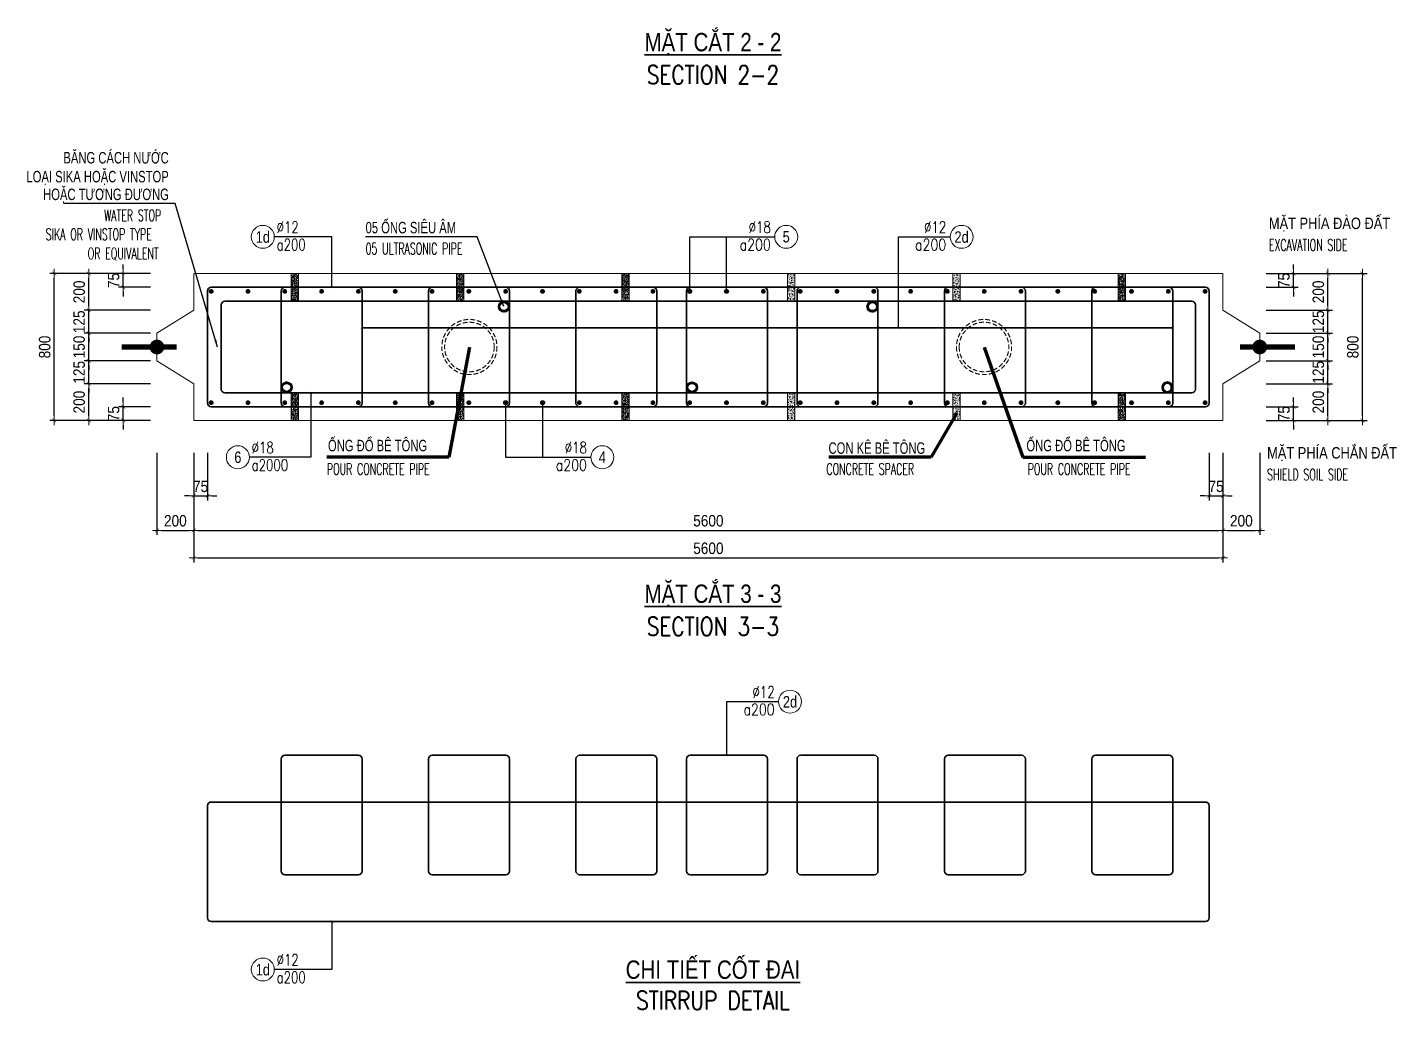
# Model space of a CAD drawing. Header units: millimetres. Extents: x -642477 to 1168880, y -27982 to 330379.
# Drawn here: x 387822 to 410171, y 68601 to 84645 of the extents above; entities that cross this region are included whole.
import ezdxf
from ezdxf.enums import TextEntityAlignment as Align

# ---------------------------------------------------------------- set-up
doc = ezdxf.new("R2010")
doc.units = ezdxf.units.MM
doc.linetypes.add('HIDDEN', pattern=[0.375, 0.25, -0.125])
doc.layers.get('0').update_dxf_attribs({"lineweight": 20})
doc.layers.get('Defpoints').update_dxf_attribs({"color": 151, "lineweight": 9})
for name, color, linetype, lineweight in [('NDC_S_BREAK-LINE', 1, 'Continuous', 15), ('NDC_S_DIAPHGRAM WALL', 3, 'Continuous', 20), ('NDC_S_DIM', 1, 'Continuous', 15), ('NDC_S_ENG TITLE', 3, 'Continuous', 20), ('NDC_S_HATCH MATERIAL', 8, 'Continuous', 13), ('NDC_S_LEADER', 1, 'Continuous', 15), ('NDC_S_LEVEL TEXT', 7, 'Continuous', 20), ('NDC_S_REBAR', 4, 'Continuous', 35), ('NDC_S_VN TEXT', 7, 'Continuous', 20), ('NDC_S_VN TITLE', 6, 'Continuous', 35)]:
    doc.layers.add(name, color=color, linetype=linetype, lineweight=lineweight)
doc.layers.add('NDC_S_REBAR DES.', color=2, linetype='Continuous')
doc.styles.add('ARIAL', font='arial.ttf', dxfattribs={"width": 0.8})
doc.styles.add('NDC_ARIAL', font='arial.ttf', dxfattribs={"width": 0.85})
doc.styles.add('NDC_DIM', font='', dxfattribs={"width": 0.75})
doc.styles.add('NDC_EN TXT', font='romans.shx', dxfattribs={"width": 0.8})
doc.styles.get('NDC_DIM').set_extended_font_data('Dotum')
doc.dimstyles.new('A1-NDC-1-25 (x3)', dxfattribs={"dimscale": 75, "dimtxt": 2.5, "dimasz": 1, "dimexe": 1, "dimexo": 0, "dimgap": 0.8, "dimtad": 1, "dimdec": 0, "dimlfac": 0.333333, "dimdsep": 46, "dimtxsty": 'NDC_ARIAL', "dimblk": 'DIMMARK', "dimcen": 49999.938995, "dimdle": 1.5, "dimclrd": 1, "dimclre": 1, "dimclrt": 3, "dimadec": 0, "dimazin": 0, "dimtfac": 1, "dimtdec": 0, "dimtix": 1, "dimtmove": 2, "dimatfit": 3, "dimfxl": 1, "dimarcsym": 0})
doc.dimstyles.new('NDC_dim_25', dxfattribs={"dimscale": 25, "dimtxt": 2.2, "dimasz": 1.5, "dimexe": 1.5, "dimexo": 2.5, "dimgap": 1, "dimtad": 1, "dimdec": 0, "dimzin": 0, "dimdsep": 46, "dimtxsty": 'NDC_DIM', "dimblk": 'DIMMARK', "dimcen": 0.09, "dimdle": 1.2, "dimclrd": 1, "dimclre": 1, "dimclrt": 3, "dimadec": 0, "dimazin": 0, "dimtfac": 1, "dimtdec": 0, "dimtix": 1, "dimtofl": 0, "dimtmove": 0, "dimatfit": 3, "dimfxl": 6, "dimfxlon": 1, "dimtolj": 1, "dimtzin": 0, "dimarcsym": 0})

# ---------------------------------------------------------------- blocks, each defined once
blk = doc.blocks.new('DIMMARK')
at = {"layer": 'NDC_S_DIM', "color": 1}
blk.add_line((-1.5, 0), (1, 0), dxfattribs=at)
at = {"layer": 'NDC_S_DIM', "color": 2, "const_width": 0.1}
blk.add_lwpolyline([(-0.42, -0.42), (0.42, 0.42)], dxfattribs=at)
blk = doc.blocks.new('Ong sieu am')
at = {"layer": 'NDC_S_HATCH MATERIAL'}
h = blk.add_hatch(dxfattribs=at)
h.set_pattern_fill('ANSI31', color=256, scale=20)
h.set_pattern_definition([(45, (0, 0), (-1.76776695, 1.76776695), [])])
h.paths.add_polyline_path([(-7119.3, 51158.9, 1), (-7179.3, 51158.9, 1)])
h.paths.add_polyline_path([(-7171.3, 51158.9, -1), (-7127.3, 51158.9, -1)], flags=16)
at = {"layer": 'NDC_S_REBAR DES.'}
for radius in [30, 22]:
    blk.add_circle((-7149.3, 51158.9), radius, dxfattribs=at)
blk = doc.blocks.new('ong do BT')
at = {"layer": 'NDC_S_HATCH MATERIAL', "linetype": 'HIDDEN', "ltscale": 100}
for radius in [150, 135]:
    blk.add_circle((-6323.7, 51237.8), radius, dxfattribs=at)
blk = doc.blocks.new('con ke BT')
at = {"layer": 'NDC_S_HATCH MATERIAL'}
h = blk.add_hatch(dxfattribs=at)
h.set_pattern_fill('AR-CONC', color=256, scale=2)
h.set_pattern_definition([(50, (0, 0), (14.3452037, -1.2550427), [1.5, -16.5]), (355, (0, 0), (-2.7750267, 15.0438427), [1.2, -13.2]), (100.451444, (1.195, -0.105), (11.570177, 13.7888), [1.274804, -14.0228422]), (46.1842, (0, 4), (21.3448266, -3.3103856), [2.25, -24.75]), (96.635635, (1.779, 3.724), (18.693239, 19.482372), [1.912207, -21.034275]), (351.184164, (0, 4), (18.693239, 19.482372), [1.8, -19.8]), (21, (2, 3), (11.938141, -8.0523778), [1.5, -16.5]), (326, (2, 3), (4.8663066, 14.503001), [1.2, -13.2]), (71.451445, (2.995, 2.329), (16.8044475, 6.450623), [1.274804, -14.0228422]), (37.5, (0, 0), (0.2431971, 6.6578771), [0, -13.04, 0, -13.4, 0, -13.25]), (7.5, (0, 0), (5.2613907, 7.8882342), [0, -7.64, 0, -12.74, 0, -5.05]), (327.5, (-4.46, 0), (10.6764487, -0.45109743), [0, -5, 0, -15.6, 0, -20.7]), (317.5, (-6.46, 0), (11.6637234, 2.0020996), [0, -6.5, 0, -10.36, 0, -14.7])])
h.paths.add_polyline_path([(-7076.9, 51430.9), (-7116.9, 51430.9), (-7116.9, 51280.9), (-7076.9, 51280.9)])
at = {"layer": 'NDC_S_BREAK-LINE'}
blk.add_lwpolyline([(-7116.9, 51430.9), (-7116.9, 51280.9), (-7076.9, 51280.9), (-7076.9, 51430.9)], close=True, dxfattribs=at)
blk = doc.blocks.new('*U2599')
at = {"layer": 'NDC_S_LEADER', "xscale": 3, "yscale": 3, "zscale": 3}
blk.add_blockref('con ke BT', (21291, -154068), dxfattribs=at)
blk = doc.blocks.new('*U2600')
at = {"layer": 'NDC_S_DIM', "color": 0, "linetype": 'ByBlock', "lineweight": -2, "transparency": 16777216}
for p in [(0, 0), (2700, 0), (5400, 0), (8100, 0), (10800, 0), (13500, 0)]:
    blk.add_blockref('*U2599', p, dxfattribs=at)
blk = doc.blocks.new('*U2601')
at = {"layer": 'NDC_S_LEADER', "xscale": 3, "yscale": 3, "zscale": 3}
blk.add_blockref('con ke BT', (21291, -154068), dxfattribs=at)
blk = doc.blocks.new('*U2602')
at = {"layer": 'NDC_S_DIM', "color": 0, "linetype": 'ByBlock', "lineweight": -2, "transparency": 16777216}
for p in [(0, 0), (2700, 0), (5400, 0), (8100, 0), (10800, 0), (13500, 0)]:
    blk.add_blockref('*U2601', p, dxfattribs=at)
blk = doc.blocks.new('*U367')
blk.add_circle((-2.5, 0), 2.5)
at = {"layer": 'NDC_S_VN TEXT', "color": 3, "style": 'NDC_EN TXT', "width": 0.75}
for tag, p in [('DK1', (0.5, 0.85)), ('KC1', (0.5, -2.97))]:
    blk.add_attdef(tag, p, '', height=2.5, dxfattribs=at)
at = {"layer": 'NDC_S_VN TEXT', "color": 7, "style": 'ARIAL', "width": 0.8}
blk.add_attdef('SH2', text='', height=2.5, dxfattribs=at).set_placement((-2.5, 0), align=Align.MIDDLE)
blk = doc.blocks.new('*U366')
blk.add_circle((2.5, 0), 2.5)
at = {"layer": 'NDC_S_VN TEXT', "color": 3, "style": 'NDC_EN TXT'}
for tag, width, p in [('DK2', 0.75, (-0.85, 0.85)), ('KC2', 0.8, (-0.85, -2.97))]:
    blk.add_attdef(tag, text='', height=2.5, dxfattribs=dict(at, width=width)).set_placement(p, align=Align.RIGHT)
at = {"layer": 'NDC_S_VN TEXT', "color": 7, "style": 'ARIAL', "width": 0.8}
blk.add_attdef('SH3', text='', height=2.5, dxfattribs=at).set_placement((2.5, 0), align=Align.MIDDLE)
blk = doc.blocks.new('kata_block_THEP')
at = {"layer": 'NDC_S_REBAR', "color": 0}
for p, q in [((-0.5, 0), (0.5, 0)), ((-0.35, 0.35), (0.35, -0.35)), ((0.35, 0.35), (-0.35, -0.35)), ((0, 0.5), (0, -0.5))]:
    blk.add_line(p, q, dxfattribs=at)
at = {"layer": 'NDC_S_REBAR', "color": 0, "const_width": 0.0833}
blk.add_lwpolyline([(-0.5, 0, 1), (0.5, 0, 1), (-0.5, 0, 1)], format="xyb", dxfattribs=at)
blk = doc.blocks.new('*U2609')
at = {"layer": 'NDC_S_REBAR', "ltscale": 80, "xscale": 72, "yscale": 72, "zscale": 72}
blk.add_blockref('kata_block_THEP', (0, 0), dxfattribs=at)
blk = doc.blocks.new('*U2610')
at = {"layer": 'NDC_S_LEVEL TEXT', "color": 0, "linetype": 'ByBlock', "lineweight": -2, "transparency": 16777216}
for p in [(0, 0), (600.9, 0), (1201.8, 0), (1802.7, 0), (2403.6, 0), (3004.5, 0), (3605.4, 0), (4206.3, 0), (4807.2, 0), (5408.1, 0), (6009, 0), (6609.9, 0), (7210.8, 0), (7811.7, 0), (8412.6, 0), (9013.5, 0), (9614.4, 0), (10215.3, 0), (10816.2, 0), (11417.1, 0), (12018, 0), (12618.9, 0), (13219.8, 0), (13820.7, 0), (14421.6, 0), (15022.5, 0), (15623.4, 0), (16224.3, 0)]:
    blk.add_blockref('*U2609', p, dxfattribs=at)
blk = doc.blocks.new('*U2592')
at = {"layer": 'NDC_S_REBAR', "ltscale": 80, "xscale": 72, "yscale": 72, "zscale": 72}
blk.add_blockref('kata_block_THEP', (0, 0), dxfattribs=at)
blk = doc.blocks.new('*U2593')
at = {"layer": 'NDC_S_LEVEL TEXT', "color": 0, "linetype": 'ByBlock', "lineweight": -2, "transparency": 16777216}
for p in [(0, 0), (600.9, 0), (1201.8, 0), (1802.7, 0), (2403.6, 0), (3004.5, 0), (3605.4, 0), (4206.3, 0), (4807.2, 0), (5408.1, 0), (6009, 0), (6609.9, 0), (7210.8, 0), (7811.7, 0), (8412.6, 0), (9013.5, 0), (9614.4, 0), (10215.3, 0), (10816.2, 0), (11417.1, 0), (12018, 0), (12618.9, 0), (13219.8, 0), (13820.7, 0), (14421.6, 0), (15022.5, 0), (15623.4, 0), (16224.3, 0)]:
    blk.add_blockref('*U2592', p, dxfattribs=at)
blk = doc.blocks.new('*D2664')
at = {"layer": 'Defpoints', "color": 0, "ltscale": 100, "transparency": 16777216}
for p in [(408042, 78824), (409050, 78824), (408042, 78224)]:
    blk.add_point(p, dxfattribs=at)
at = {"layer": 'NDC_S_DIM', "color": 1, "lineweight": -2, "ltscale": 100, "transparency": 16777216}
for p, q in [((408042, 78824), (409125, 78824)), ((409050, 78299), (409050, 78749)), ((408042, 78224), (409125, 78224))]:
    blk.add_line(p, q, dxfattribs=at)
at = {"layer": 'NDC_S_DIM', "color": 1, "lineweight": -2, "ltscale": 100, "transparency": 16777216, "xscale": 75, "yscale": 75, "zscale": 75}
for p, rotation in [((409050, 78824), 90), ((409050, 78224), 270)]:
    blk.add_blockref('DIMMARK', p, dxfattribs=dict(at, rotation=rotation))
at = {"layer": 'NDC_S_DIM', "color": 3, "ltscale": 100, "transparency": 16777216, "insert": (408894, 78524), "char_height": 187.5, "attachment_point": 5, "rotation": 90, "style": 'NDC_ARIAL'}
blk.add_mtext('200', dxfattribs=at)
blk = doc.blocks.new('*D2665')
at = {"layer": 'Defpoints', "color": 0, "ltscale": 100, "transparency": 16777216}
for p in [(408042, 79199), (409050, 79199), (408042, 78824)]:
    blk.add_point(p, dxfattribs=at)
at = {"layer": 'NDC_S_DIM', "color": 1, "lineweight": -2, "ltscale": 100, "transparency": 16777216}
for p, q in [((409050, 79274), (409050, 79349)), ((408042, 79199), (409125, 79199)), ((409050, 78824), (409050, 79199)), ((408042, 78824), (409125, 78824)), ((409050, 78749), (409050, 78674))]:
    blk.add_line(p, q, dxfattribs=at)
at = {"layer": 'NDC_S_DIM', "color": 1, "lineweight": -2, "ltscale": 100, "transparency": 16777216, "xscale": 75, "yscale": 75, "zscale": 75}
for p, rotation in [((409050, 79199), 270), ((409050, 78824), 90)]:
    blk.add_blockref('DIMMARK', p, dxfattribs=dict(at, rotation=rotation))
at = {"layer": 'NDC_S_DIM', "color": 3, "ltscale": 100, "transparency": 16777216, "insert": (408894, 79011), "char_height": 187.5, "attachment_point": 5, "rotation": 90, "style": 'NDC_ARIAL'}
blk.add_mtext('125', dxfattribs=at)
blk = doc.blocks.new('*D2666')
at = {"layer": 'Defpoints', "color": 0, "ltscale": 100, "transparency": 16777216}
for p in [(408042, 79649), (409050, 79649), (408042, 79199)]:
    blk.add_point(p, dxfattribs=at)
at = {"layer": 'NDC_S_DIM', "color": 1, "lineweight": -2, "ltscale": 100, "transparency": 16777216}
for p, q in [((409050, 79724), (409050, 79799)), ((408042, 79649), (409125, 79649)), ((409050, 79199), (409050, 79649)), ((408042, 79199), (409125, 79199)), ((409050, 79124), (409050, 79049))]:
    blk.add_line(p, q, dxfattribs=at)
at = {"layer": 'NDC_S_DIM', "color": 1, "lineweight": -2, "ltscale": 100, "transparency": 16777216, "xscale": 75, "yscale": 75, "zscale": 75}
for p, rotation in [((409050, 79649), 270), ((409050, 79199), 90)]:
    blk.add_blockref('DIMMARK', p, dxfattribs=dict(at, rotation=rotation))
at = {"layer": 'NDC_S_DIM', "color": 3, "ltscale": 100, "transparency": 16777216, "insert": (408894, 79424), "char_height": 187.5, "attachment_point": 5, "rotation": 90, "style": 'NDC_ARIAL'}
blk.add_mtext('150', dxfattribs=at)
blk = doc.blocks.new('*D2667')
at = {"layer": 'Defpoints', "color": 0, "ltscale": 100, "transparency": 16777216}
for p in [(408042, 80024), (409050, 80024), (408042, 79649)]:
    blk.add_point(p, dxfattribs=at)
at = {"layer": 'NDC_S_DIM', "color": 1, "lineweight": -2, "ltscale": 100, "transparency": 16777216}
for p, q in [((408042, 80024), (409125, 80024)), ((409050, 80099), (409050, 80174)), ((409050, 79649), (409050, 80024)), ((408042, 79649), (409125, 79649)), ((409050, 79574), (409050, 79499))]:
    blk.add_line(p, q, dxfattribs=at)
at = {"layer": 'NDC_S_DIM', "color": 1, "lineweight": -2, "ltscale": 100, "transparency": 16777216, "xscale": 75, "yscale": 75, "zscale": 75}
for p, rotation in [((409050, 80024), 270), ((409050, 79649), 90)]:
    blk.add_blockref('DIMMARK', p, dxfattribs=dict(at, rotation=rotation))
at = {"layer": 'NDC_S_DIM', "color": 3, "ltscale": 100, "transparency": 16777216, "insert": (408894, 79836), "char_height": 187.5, "attachment_point": 5, "rotation": 90, "style": 'NDC_ARIAL'}
blk.add_mtext('125', dxfattribs=at)
blk = doc.blocks.new('*D2668')
at = {"layer": 'Defpoints', "color": 0, "ltscale": 100, "transparency": 16777216}
for p in [(408042, 80624), (409050, 80624), (408042, 80024)]:
    blk.add_point(p, dxfattribs=at)
at = {"layer": 'NDC_S_DIM', "color": 1, "lineweight": -2, "ltscale": 100, "transparency": 16777216}
for p, q in [((408042, 80624), (409125, 80624)), ((409050, 80099), (409050, 80549)), ((408042, 80024), (409125, 80024))]:
    blk.add_line(p, q, dxfattribs=at)
at = {"layer": 'NDC_S_DIM', "color": 1, "lineweight": -2, "ltscale": 100, "transparency": 16777216, "xscale": 75, "yscale": 75, "zscale": 75}
for p, rotation in [((409050, 80624), 90), ((409050, 80024), 270)]:
    blk.add_blockref('DIMMARK', p, dxfattribs=dict(at, rotation=rotation))
at = {"layer": 'NDC_S_DIM', "color": 3, "ltscale": 100, "transparency": 16777216, "insert": (408894, 80324), "char_height": 187.5, "attachment_point": 5, "rotation": 90, "style": 'NDC_ARIAL'}
blk.add_mtext('200', dxfattribs=at)
blk = doc.blocks.new('*D2669')
at = {"layer": 'Defpoints', "color": 0, "ltscale": 100, "transparency": 16777216}
for p in [(408042, 80624), (409613, 80624), (408042, 78224)]:
    blk.add_point(p, dxfattribs=at)
at = {"layer": 'NDC_S_DIM', "color": 1, "lineweight": -2, "ltscale": 100, "transparency": 16777216}
for p, q in [((408042, 80624), (409688, 80624)), ((409613, 78299), (409613, 80549)), ((408042, 78224), (409688, 78224))]:
    blk.add_line(p, q, dxfattribs=at)
at = {"layer": 'NDC_S_DIM', "color": 1, "lineweight": -2, "ltscale": 100, "transparency": 16777216, "xscale": 75, "yscale": 75, "zscale": 75}
for p, rotation in [((409613, 80624), 90), ((409613, 78224), 270)]:
    blk.add_blockref('DIMMARK', p, dxfattribs=dict(at, rotation=rotation))
at = {"layer": 'NDC_S_DIM', "color": 3, "ltscale": 100, "transparency": 16777216, "insert": (409457, 79424), "char_height": 187.5, "attachment_point": 5, "rotation": 90, "style": 'NDC_ARIAL'}
blk.add_mtext('800', dxfattribs=at)
blk = doc.blocks.new('*D2670')
at = {"layer": 'Defpoints', "color": 0, "ltscale": 100, "transparency": 16777216}
for p in [(408042, 78449), (408488, 78449), (408042, 78224)]:
    blk.add_point(p, dxfattribs=at)
at = {"layer": 'NDC_S_DIM', "color": 1, "lineweight": -2, "ltscale": 100, "transparency": 16777216}
for p, q in [((408042, 78449), (408563, 78449)), ((408488, 78524), (408488, 78599)), ((408488, 78224), (408488, 78449)), ((408042, 78224), (408563, 78224)), ((408488, 78149), (408488, 78074))]:
    blk.add_line(p, q, dxfattribs=at)
at = {"layer": 'NDC_S_DIM', "color": 1, "lineweight": -2, "ltscale": 100, "transparency": 16777216, "xscale": 75, "yscale": 75, "zscale": 75}
for p, rotation in [((408488, 78449), 270), ((408488, 78224), 90)]:
    blk.add_blockref('DIMMARK', p, dxfattribs=dict(at, rotation=rotation))
at = {"layer": 'NDC_S_DIM', "color": 3, "ltscale": 100, "transparency": 16777216, "insert": (408332, 78336), "char_height": 187.5, "attachment_point": 5, "rotation": 90, "style": 'NDC_ARIAL'}
blk.add_mtext('75', dxfattribs=at)
blk = doc.blocks.new('*D2671')
at = {"layer": 'Defpoints', "color": 0, "ltscale": 100, "transparency": 16777216}
for p in [(408042, 80624), (408488, 80624), (408042, 80399)]:
    blk.add_point(p, dxfattribs=at)
at = {"layer": 'NDC_S_DIM', "color": 1, "lineweight": -2, "ltscale": 100, "transparency": 16777216}
for p, q in [((408488, 80699), (408488, 80774)), ((408042, 80624), (408563, 80624)), ((408488, 80399), (408488, 80624)), ((408042, 80399), (408563, 80399)), ((408488, 80324), (408488, 80249))]:
    blk.add_line(p, q, dxfattribs=at)
at = {"layer": 'NDC_S_DIM', "color": 1, "lineweight": -2, "ltscale": 100, "transparency": 16777216, "xscale": 75, "yscale": 75, "zscale": 75}
for p, rotation in [((408488, 80624), 270), ((408488, 80399), 90)]:
    blk.add_blockref('DIMMARK', p, dxfattribs=dict(at, rotation=rotation))
at = {"layer": 'NDC_S_DIM', "color": 3, "ltscale": 100, "transparency": 16777216, "insert": (408332, 80511), "char_height": 187.5, "attachment_point": 5, "rotation": 90, "style": 'NDC_ARIAL'}
blk.add_mtext('75', dxfattribs=at)
blk = doc.blocks.new('*D2672')
at = {"layer": 'Defpoints', "color": 0, "ltscale": 100, "transparency": 16777216}
for p in [(390537, 77694), (390762, 77694), (390762, 76992)]:
    blk.add_point(p, dxfattribs=at)
at = {"layer": 'NDC_S_DIM', "color": 1, "lineweight": -2, "ltscale": 100, "transparency": 16777216}
for p, q in [((390537, 77694), (390537, 76917)), ((390762, 77694), (390762, 76917)), ((390462, 76992), (390387, 76992)), ((390537, 76992), (390762, 76992)), ((390837, 76992), (390912, 76992))]:
    blk.add_line(p, q, dxfattribs=at)
at = {"layer": 'NDC_S_DIM', "color": 1, "lineweight": -2, "ltscale": 100, "transparency": 16777216, "xscale": 75, "yscale": 75, "zscale": 75}
blk.add_blockref('DIMMARK', (390537, 76992), dxfattribs=at)
at = {"layer": 'NDC_S_DIM', "color": 1, "lineweight": -2, "ltscale": 100, "transparency": 16777216, "xscale": 75, "yscale": 75, "zscale": 75, "rotation": 180}
blk.add_blockref('DIMMARK', (390762, 76992), dxfattribs=at)
at = {"layer": 'NDC_S_DIM', "color": 3, "ltscale": 100, "transparency": 16777216, "insert": (390649, 77147), "char_height": 187.5, "attachment_point": 5, "style": 'NDC_ARIAL'}
blk.add_mtext('75', dxfattribs=at)
blk = doc.blocks.new('*D2673')
at = {"layer": 'Defpoints', "color": 0, "ltscale": 100, "transparency": 16777216}
for p in [(407112, 77694), (407337, 77694), (407337, 76992)]:
    blk.add_point(p, dxfattribs=at)
at = {"layer": 'NDC_S_DIM', "color": 1, "lineweight": -2, "ltscale": 100, "transparency": 16777216}
for p, q in [((407112, 77694), (407112, 76917)), ((407337, 77694), (407337, 76917)), ((407037, 76992), (406962, 76992)), ((407112, 76992), (407337, 76992)), ((407412, 76992), (407487, 76992))]:
    blk.add_line(p, q, dxfattribs=at)
at = {"layer": 'NDC_S_DIM', "color": 1, "lineweight": -2, "ltscale": 100, "transparency": 16777216, "xscale": 75, "yscale": 75, "zscale": 75}
blk.add_blockref('DIMMARK', (407112, 76992), dxfattribs=at)
at = {"layer": 'NDC_S_DIM', "color": 1, "lineweight": -2, "ltscale": 100, "transparency": 16777216, "xscale": 75, "yscale": 75, "zscale": 75, "rotation": 180}
blk.add_blockref('DIMMARK', (407337, 76992), dxfattribs=at)
at = {"layer": 'NDC_S_DIM', "color": 3, "ltscale": 100, "transparency": 16777216, "insert": (407224, 77147), "char_height": 187.5, "attachment_point": 5, "style": 'NDC_ARIAL'}
blk.add_mtext('75', dxfattribs=at)
blk = doc.blocks.new('*D2674')
at = {"layer": 'Defpoints', "color": 0, "ltscale": 100, "transparency": 16777216}
for p in [(389937, 77694), (390537, 77694), (390537, 76429)]:
    blk.add_point(p, dxfattribs=at)
at = {"layer": 'NDC_S_DIM', "color": 1, "lineweight": -2, "ltscale": 100, "transparency": 16777216}
for p, q in [((389937, 77694), (389937, 76354)), ((390537, 77694), (390537, 76354)), ((390012, 76429), (390462, 76429))]:
    blk.add_line(p, q, dxfattribs=at)
at = {"layer": 'NDC_S_DIM', "color": 1, "lineweight": -2, "ltscale": 100, "transparency": 16777216, "xscale": 75, "yscale": 75, "zscale": 75, "rotation": 180}
blk.add_blockref('DIMMARK', (389937, 76429), dxfattribs=at)
at = {"layer": 'NDC_S_DIM', "color": 1, "lineweight": -2, "ltscale": 100, "transparency": 16777216, "xscale": 75, "yscale": 75, "zscale": 75}
blk.add_blockref('DIMMARK', (390537, 76429), dxfattribs=at)
at = {"layer": 'NDC_S_DIM', "color": 3, "ltscale": 100, "transparency": 16777216, "insert": (390237, 76585), "char_height": 187.5, "attachment_point": 5, "style": 'NDC_ARIAL'}
blk.add_mtext('200', dxfattribs=at)
blk = doc.blocks.new('*D2675')
at = {"layer": 'Defpoints', "color": 0, "ltscale": 100, "transparency": 16777216}
for p in [(390537, 77694), (407337, 77694), (407337, 76429)]:
    blk.add_point(p, dxfattribs=at)
at = {"layer": 'NDC_S_DIM', "color": 1, "lineweight": -2, "ltscale": 100, "transparency": 16777216}
for p, q in [((390537, 77694), (390537, 76354)), ((407337, 77694), (407337, 76354)), ((390612, 76429), (407262, 76429))]:
    blk.add_line(p, q, dxfattribs=at)
at = {"layer": 'NDC_S_DIM', "color": 1, "lineweight": -2, "ltscale": 100, "transparency": 16777216, "xscale": 75, "yscale": 75, "zscale": 75, "rotation": 180}
blk.add_blockref('DIMMARK', (390537, 76429), dxfattribs=at)
at = {"layer": 'NDC_S_DIM', "color": 1, "lineweight": -2, "ltscale": 100, "transparency": 16777216, "xscale": 75, "yscale": 75, "zscale": 75}
blk.add_blockref('DIMMARK', (407337, 76429), dxfattribs=at)
at = {"layer": 'NDC_S_DIM', "color": 3, "ltscale": 100, "transparency": 16777216, "insert": (398937, 76585), "char_height": 187.5, "attachment_point": 5, "style": 'NDC_ARIAL'}
blk.add_mtext('5600', dxfattribs=at)
blk = doc.blocks.new('*D2676')
at = {"layer": 'Defpoints', "color": 0, "ltscale": 100, "transparency": 16777216}
for p in [(407337, 77694), (407937, 77694), (407937, 76429)]:
    blk.add_point(p, dxfattribs=at)
at = {"layer": 'NDC_S_DIM', "color": 1, "lineweight": -2, "ltscale": 100, "transparency": 16777216}
for p, q in [((407337, 77694), (407337, 76354)), ((407937, 77694), (407937, 76354)), ((407412, 76429), (407862, 76429))]:
    blk.add_line(p, q, dxfattribs=at)
at = {"layer": 'NDC_S_DIM', "color": 1, "lineweight": -2, "ltscale": 100, "transparency": 16777216, "xscale": 75, "yscale": 75, "zscale": 75, "rotation": 180}
blk.add_blockref('DIMMARK', (407337, 76429), dxfattribs=at)
at = {"layer": 'NDC_S_DIM', "color": 1, "lineweight": -2, "ltscale": 100, "transparency": 16777216, "xscale": 75, "yscale": 75, "zscale": 75}
blk.add_blockref('DIMMARK', (407937, 76429), dxfattribs=at)
at = {"layer": 'NDC_S_DIM', "color": 3, "ltscale": 100, "transparency": 16777216, "insert": (407637, 76585), "char_height": 187.5, "attachment_point": 5, "style": 'NDC_ARIAL'}
blk.add_mtext('200', dxfattribs=at)
blk = doc.blocks.new('*D2677')
at = {"layer": 'Defpoints', "color": 0, "ltscale": 100, "transparency": 16777216}
for p in [(390537, 77694), (407337, 77694), (407337, 75979)]:
    blk.add_point(p, dxfattribs=at)
at = {"layer": 'NDC_S_DIM', "color": 1, "lineweight": -2, "ltscale": 100, "transparency": 16777216}
for p, q in [((390537, 77694), (390537, 75904)), ((407337, 77694), (407337, 75904)), ((390612, 75979), (407262, 75979))]:
    blk.add_line(p, q, dxfattribs=at)
at = {"layer": 'NDC_S_DIM', "color": 1, "lineweight": -2, "ltscale": 100, "transparency": 16777216, "xscale": 75, "yscale": 75, "zscale": 75, "rotation": 180}
blk.add_blockref('DIMMARK', (390537, 75979), dxfattribs=at)
at = {"layer": 'NDC_S_DIM', "color": 1, "lineweight": -2, "ltscale": 100, "transparency": 16777216, "xscale": 75, "yscale": 75, "zscale": 75}
blk.add_blockref('DIMMARK', (407337, 75979), dxfattribs=at)
at = {"layer": 'NDC_S_DIM', "color": 3, "ltscale": 100, "transparency": 16777216, "insert": (398937, 76135), "char_height": 187.5, "attachment_point": 5, "style": 'NDC_ARIAL'}
blk.add_mtext('5600', dxfattribs=at)
blk = doc.blocks.new('*D2620')
at = {"layer": 'Defpoints', "color": 0, "ltscale": 100, "transparency": 16777216}
for p in [(388823, 78824), (389831, 78824), (389831, 78224)]:
    blk.add_point(p, dxfattribs=at)
at = {"layer": 'NDC_S_DIM', "color": 1, "lineweight": -2, "ltscale": 100, "transparency": 16777216}
for p, q in [((389831, 78824), (388748, 78824)), ((388823, 78299), (388823, 78749)), ((389831, 78224), (388748, 78224))]:
    blk.add_line(p, q, dxfattribs=at)
at = {"layer": 'NDC_S_DIM', "color": 1, "lineweight": -2, "ltscale": 100, "transparency": 16777216, "xscale": 75, "yscale": 75, "zscale": 75}
for p, rotation in [((388823, 78824), 90), ((388823, 78224), 270)]:
    blk.add_blockref('DIMMARK', p, dxfattribs=dict(at, rotation=rotation))
at = {"layer": 'NDC_S_DIM', "color": 3, "ltscale": 100, "transparency": 16777216, "insert": (388667, 78524), "char_height": 187.5, "attachment_point": 5, "rotation": 90, "style": 'NDC_ARIAL'}
blk.add_mtext('200', dxfattribs=at)
blk = doc.blocks.new('*D2621')
at = {"layer": 'Defpoints', "color": 0, "ltscale": 100, "transparency": 16777216}
for p in [(388823, 79199), (389831, 79199), (389831, 78824)]:
    blk.add_point(p, dxfattribs=at)
at = {"layer": 'NDC_S_DIM', "color": 1, "lineweight": -2, "ltscale": 100, "transparency": 16777216}
for p, q in [((388823, 79274), (388823, 79349)), ((389831, 79199), (388748, 79199)), ((388823, 78824), (388823, 79199)), ((389831, 78824), (388748, 78824)), ((388823, 78749), (388823, 78674))]:
    blk.add_line(p, q, dxfattribs=at)
at = {"layer": 'NDC_S_DIM', "color": 1, "lineweight": -2, "ltscale": 100, "transparency": 16777216, "xscale": 75, "yscale": 75, "zscale": 75}
for p, rotation in [((388823, 79199), 270), ((388823, 78824), 90)]:
    blk.add_blockref('DIMMARK', p, dxfattribs=dict(at, rotation=rotation))
at = {"layer": 'NDC_S_DIM', "color": 3, "ltscale": 100, "transparency": 16777216, "insert": (388667, 79011), "char_height": 187.5, "attachment_point": 5, "rotation": 90, "style": 'NDC_ARIAL'}
blk.add_mtext('125', dxfattribs=at)
blk = doc.blocks.new('*D2622')
at = {"layer": 'Defpoints', "color": 0, "ltscale": 100, "transparency": 16777216}
for p in [(388823, 79649), (389831, 79649), (389831, 79199)]:
    blk.add_point(p, dxfattribs=at)
at = {"layer": 'NDC_S_DIM', "color": 1, "lineweight": -2, "ltscale": 100, "transparency": 16777216}
for p, q in [((388823, 79724), (388823, 79799)), ((389831, 79649), (388748, 79649)), ((388823, 79199), (388823, 79649)), ((389831, 79199), (388748, 79199)), ((388823, 79124), (388823, 79049))]:
    blk.add_line(p, q, dxfattribs=at)
at = {"layer": 'NDC_S_DIM', "color": 1, "lineweight": -2, "ltscale": 100, "transparency": 16777216, "xscale": 75, "yscale": 75, "zscale": 75}
for p, rotation in [((388823, 79649), 270), ((388823, 79199), 90)]:
    blk.add_blockref('DIMMARK', p, dxfattribs=dict(at, rotation=rotation))
at = {"layer": 'NDC_S_DIM', "color": 3, "ltscale": 100, "transparency": 16777216, "insert": (388667, 79424), "char_height": 187.5, "attachment_point": 5, "rotation": 90, "style": 'NDC_ARIAL'}
blk.add_mtext('150', dxfattribs=at)
blk = doc.blocks.new('*D2623')
at = {"layer": 'Defpoints', "color": 0, "ltscale": 100, "transparency": 16777216}
for p in [(388823, 80024), (389831, 80024), (389831, 79649)]:
    blk.add_point(p, dxfattribs=at)
at = {"layer": 'NDC_S_DIM', "color": 1, "lineweight": -2, "ltscale": 100, "transparency": 16777216}
for p, q in [((389831, 80024), (388748, 80024)), ((388823, 80099), (388823, 80174)), ((388823, 79649), (388823, 80024)), ((389831, 79649), (388748, 79649)), ((388823, 79574), (388823, 79499))]:
    blk.add_line(p, q, dxfattribs=at)
at = {"layer": 'NDC_S_DIM', "color": 1, "lineweight": -2, "ltscale": 100, "transparency": 16777216, "xscale": 75, "yscale": 75, "zscale": 75}
for p, rotation in [((388823, 80024), 270), ((388823, 79649), 90)]:
    blk.add_blockref('DIMMARK', p, dxfattribs=dict(at, rotation=rotation))
at = {"layer": 'NDC_S_DIM', "color": 3, "ltscale": 100, "transparency": 16777216, "insert": (388667, 79836), "char_height": 187.5, "attachment_point": 5, "rotation": 90, "style": 'NDC_ARIAL'}
blk.add_mtext('125', dxfattribs=at)
blk = doc.blocks.new('*D2624')
at = {"layer": 'Defpoints', "color": 0, "ltscale": 100, "transparency": 16777216}
for p in [(388823, 80624), (389831, 80624), (389831, 80024)]:
    blk.add_point(p, dxfattribs=at)
at = {"layer": 'NDC_S_DIM', "color": 1, "lineweight": -2, "ltscale": 100, "transparency": 16777216}
for p, q in [((389831, 80624), (388748, 80624)), ((388823, 80099), (388823, 80549)), ((389831, 80024), (388748, 80024))]:
    blk.add_line(p, q, dxfattribs=at)
at = {"layer": 'NDC_S_DIM', "color": 1, "lineweight": -2, "ltscale": 100, "transparency": 16777216, "xscale": 75, "yscale": 75, "zscale": 75}
for p, rotation in [((388823, 80624), 90), ((388823, 80024), 270)]:
    blk.add_blockref('DIMMARK', p, dxfattribs=dict(at, rotation=rotation))
at = {"layer": 'NDC_S_DIM', "color": 3, "ltscale": 100, "transparency": 16777216, "insert": (388667, 80324), "char_height": 187.5, "attachment_point": 5, "rotation": 90, "style": 'NDC_ARIAL'}
blk.add_mtext('200', dxfattribs=at)
blk = doc.blocks.new('*D2625')
at = {"layer": 'Defpoints', "color": 0, "ltscale": 100, "transparency": 16777216}
for p in [(388261, 80624), (389831, 80624), (389831, 78224)]:
    blk.add_point(p, dxfattribs=at)
at = {"layer": 'NDC_S_DIM', "color": 1, "lineweight": -2, "ltscale": 100, "transparency": 16777216}
for p, q in [((389831, 80624), (388186, 80624)), ((388261, 78299), (388261, 80549)), ((389831, 78224), (388186, 78224))]:
    blk.add_line(p, q, dxfattribs=at)
at = {"layer": 'NDC_S_DIM', "color": 1, "lineweight": -2, "ltscale": 100, "transparency": 16777216, "xscale": 75, "yscale": 75, "zscale": 75}
for p, rotation in [((388261, 80624), 90), ((388261, 78224), 270)]:
    blk.add_blockref('DIMMARK', p, dxfattribs=dict(at, rotation=rotation))
at = {"layer": 'NDC_S_DIM', "color": 3, "ltscale": 100, "transparency": 16777216, "insert": (388105, 79424), "char_height": 187.5, "attachment_point": 5, "rotation": 90, "style": 'NDC_ARIAL'}
blk.add_mtext('800', dxfattribs=at)
blk = doc.blocks.new('*D2626')
at = {"layer": 'Defpoints', "color": 0, "ltscale": 100, "transparency": 16777216}
for p in [(389386, 78449), (389831, 78449), (389831, 78224)]:
    blk.add_point(p, dxfattribs=at)
at = {"layer": 'NDC_S_DIM', "color": 1, "lineweight": -2, "ltscale": 100, "transparency": 16777216}
for p, q in [((389831, 78449), (389311, 78449)), ((389386, 78524), (389386, 78599)), ((389386, 78224), (389386, 78449)), ((389831, 78224), (389311, 78224)), ((389386, 78149), (389386, 78074))]:
    blk.add_line(p, q, dxfattribs=at)
at = {"layer": 'NDC_S_DIM', "color": 1, "lineweight": -2, "ltscale": 100, "transparency": 16777216, "xscale": 75, "yscale": 75, "zscale": 75}
for p, rotation in [((389386, 78449), 270), ((389386, 78224), 90)]:
    blk.add_blockref('DIMMARK', p, dxfattribs=dict(at, rotation=rotation))
at = {"layer": 'NDC_S_DIM', "color": 3, "ltscale": 100, "transparency": 16777216, "insert": (389230, 78336), "char_height": 187.5, "attachment_point": 5, "rotation": 90, "style": 'NDC_ARIAL'}
blk.add_mtext('75', dxfattribs=at)
blk = doc.blocks.new('*D2627')
at = {"layer": 'Defpoints', "color": 0, "ltscale": 100, "transparency": 16777216}
for p in [(389386, 80624), (389831, 80624), (389831, 80399)]:
    blk.add_point(p, dxfattribs=at)
at = {"layer": 'NDC_S_DIM', "color": 1, "lineweight": -2, "ltscale": 100, "transparency": 16777216}
for p, q in [((389386, 80699), (389386, 80774)), ((389831, 80624), (389311, 80624)), ((389386, 80399), (389386, 80624)), ((389831, 80399), (389311, 80399)), ((389386, 80324), (389386, 80249))]:
    blk.add_line(p, q, dxfattribs=at)
at = {"layer": 'NDC_S_DIM', "color": 1, "lineweight": -2, "ltscale": 100, "transparency": 16777216, "xscale": 75, "yscale": 75, "zscale": 75}
for p, rotation in [((389386, 80624), 270), ((389386, 80399), 90)]:
    blk.add_blockref('DIMMARK', p, dxfattribs=dict(at, rotation=rotation))
at = {"layer": 'NDC_S_DIM', "color": 3, "ltscale": 100, "transparency": 16777216, "insert": (389230, 80511), "char_height": 187.5, "attachment_point": 5, "rotation": 90, "style": 'NDC_ARIAL'}
blk.add_mtext('75', dxfattribs=at)

msp = doc.modelspace()

# ---------------------------------------------------------------- linework, layer by layer
at = {"layer": 'NDC_S_DIAPHGRAM WALL', "ltscale": 0.01}
for p, q in [((407336.6, 80623.9), (407336.6, 80023.9)), ((407336.6, 80023.9), (407936.6, 79648.9)), ((407936.6, 79648.9), (407936.6, 79198.9)), ((407936.6, 79198.9), (407336.6, 78823.9)), ((407336.6, 78823.9), (407336.6, 78223.9)), ((407336.6, 78223.9), (390536.6, 78223.9))]:
    msp.add_line(p, q, dxfattribs=at)
for points in [[(390536.6, 80623.9), (390536.6, 80023.9), (389936.6, 79648.9), (389936.6, 79198.9), (390536.6, 78823.9), (390536.6, 78223.9)], [(390536.6, 80623.9), (407336.6, 80623.9)]]:
    msp.add_lwpolyline(points, dxfattribs=at)
at = {"layer": 'NDC_S_DIAPHGRAM WALL', "ltscale": 50, "const_width": 90}
for points in [[(390258.7, 79423.9), (389358.7, 79423.9)], [(407614.5, 79423.9), (408514.5, 79423.9)]]:
    msp.add_lwpolyline(points, dxfattribs=at)
at = {"layer": 'NDC_S_DIAPHGRAM WALL', "ltscale": 50, "const_width": 120}
for points in [[(389996.6, 79423.9, -1), (389876.6, 79423.9, -1)], [(407876.6, 79423.9, 1), (407996.6, 79423.9, 1)]]:
    msp.add_lwpolyline(points, format="xyb", close=True, dxfattribs=at)
at = {"layer": 'NDC_S_REBAR'}
for points in [[(390761.6, 78508.9, 0.4142136), (390821.6, 78448.9), (407051.6, 78448.9, 0.4142136), (407111.6, 78508.9), (407111.6, 80338.9, 0.4142136), (407051.6, 80398.9), (390821.6, 80398.9, 0.4142136), (390761.6, 80338.9), (390761.6, 78508.9)], [(390761.6, 71931.5), (390761.6, 70101.5, 0.4142136), (390821.6, 70041.5), (407051.6, 70041.5, 0.4142136), (407111.6, 70101.5), (407111.6, 71931.5, 0.4142136), (407051.6, 71991.5), (390821.6, 71991.5, 0.4142136), (390761.6, 71931.5)]]:
    msp.add_lwpolyline(points, format="xyb", dxfattribs=at)
for points in [[(392023.5, 80398.9), (393224.8, 80398.9, -0.4142136), (393284.8, 80338.9), (393284.8, 78508.9, -0.4142136), (393224.8, 78448.9), (392023.5, 78448.9, -0.4142136), (391963.5, 78508.9), (391963.5, 80338.9, -0.4142136)], [(394429.5, 80398.9), (395630.8, 80398.9, -0.4142136), (395690.8, 80338.9), (395690.8, 78508.9, -0.4142136), (395630.8, 78448.9), (394429.5, 78448.9, -0.4142136), (394369.5, 78508.9), (394369.5, 80338.9, -0.4142136)], [(396835.5, 80398.9), (398036.8, 80398.9, -0.4142136), (398096.8, 80338.9), (398096.8, 78508.9, -0.4142136), (398036.8, 78448.9), (396835.5, 78448.9, -0.4142136), (396775.5, 78508.9), (396775.5, 80338.9, -0.4142136)], [(398640, 80398.9), (399841.3, 80398.9, -0.4142136), (399901.3, 80338.9), (399901.3, 78508.9, -0.4142136), (399841.3, 78448.9), (398640, 78448.9, -0.4142136), (398580, 78508.9), (398580, 80338.9, -0.4142136)], [(400444.5, 80398.9), (401645.8, 80398.9, -0.4142136), (401705.8, 80338.9), (401705.8, 78508.9, -0.4142136), (401645.8, 78448.9), (400444.5, 78448.9, -0.4142136), (400384.5, 78508.9), (400384.5, 80338.9, -0.4142136)], [(402850.5, 80398.9), (404051.8, 80398.9, -0.4142136), (404111.8, 80338.9), (404111.8, 78508.9, -0.4142136), (404051.8, 78448.9), (402850.5, 78448.9, -0.4142136), (402790.5, 78508.9), (402790.5, 80338.9, -0.4142136)], [(405256.5, 80398.9), (406457.8, 80398.9, -0.4142136), (406517.8, 80338.9), (406517.8, 78508.9, -0.4142136), (406457.8, 78448.9), (405256.5, 78448.9, -0.4142136), (405196.5, 78508.9), (405196.5, 80338.9, -0.4142136)], [(391046.6, 80173.9), (406826.6, 80173.9, -0.4142136), (406886.6, 80113.9), (406886.6, 78733.9, -0.4142136), (406826.6, 78673.9), (391046.6, 78673.9, -0.4142136), (390986.6, 78733.9), (390986.6, 80113.9, -0.4142136)], [(392023.5, 72755.2), (393224.8, 72755.2, -0.4142136), (393284.8, 72695.2), (393284.8, 70865.2, -0.4142136), (393224.8, 70805.2), (392023.5, 70805.2, -0.4142136), (391963.5, 70865.2), (391963.5, 72695.2, -0.4142136)], [(394429.5, 72755.2), (395630.8, 72755.2, -0.4142136), (395690.8, 72695.2), (395690.8, 70865.2, -0.4142136), (395630.8, 70805.2), (394429.5, 70805.2, -0.4142136), (394369.5, 70865.2), (394369.5, 72695.2, -0.4142136)], [(396835.5, 72755.2), (398036.8, 72755.2, -0.4142136), (398096.8, 72695.2), (398096.8, 70865.2, -0.4142136), (398036.8, 70805.2), (396835.5, 70805.2, -0.4142136), (396775.5, 70865.2), (396775.5, 72695.2, -0.4142136)], [(398640, 72755.2), (399841.3, 72755.2, -0.4142136), (399901.3, 72695.2), (399901.3, 70865.2, -0.4142136), (399841.3, 70805.2), (398640, 70805.2, -0.4142136), (398580, 70865.2), (398580, 72695.2, -0.4142136)], [(400444.5, 72755.2), (401645.8, 72755.2, -0.4142136), (401705.8, 72695.2), (401705.8, 70865.2, -0.4142136), (401645.8, 70805.2), (400444.5, 70805.2, -0.4142136), (400384.5, 70865.2), (400384.5, 72695.2, -0.4142136)], [(402850.5, 72755.2), (404051.8, 72755.2, -0.4142136), (404111.8, 72695.2), (404111.8, 70865.2, -0.4142136), (404051.8, 70805.2), (402850.5, 70805.2, -0.4142136), (402790.5, 70865.2), (402790.5, 72695.2, -0.4142136)], [(405256.5, 72755.2), (406457.8, 72755.2, -0.4142136), (406517.8, 72695.2), (406517.8, 70865.2, -0.4142136), (406457.8, 70805.2), (405256.5, 70805.2, -0.4142136), (405196.5, 70865.2), (405196.5, 72695.2, -0.4142136)]]:
    msp.add_lwpolyline(points, format="xyb", close=True, dxfattribs=at)

# ---------------------------------------------------------------- block references
at = {"layer": 'NDC_S_DIM', "ltscale": 80, "xscale": 75, "yscale": 75, "zscale": 75}
for name, p, values in [('*U367', (391852, 81223.9), {'SH2': '1d', 'DK1': '%%c12', 'KC1': 'a200'}), ('*U366', (400020.1, 81223.9), {'SH3': '5', 'DK2': '%%C18', 'KC2': 'a200'}), ('*U366', (402882.9, 81223.9), {'SH3': '2d', 'DK2': '%%c12', 'KC2': 'a200'}), ('*U367', (391444.6, 77623.9), {'SH2': '6', 'DK1': '%%C18', 'KC1': 'a2000'}), ('*U366', (397018.3, 77623.9), {'SH3': '4', 'DK2': '%%C18', 'KC2': 'a200'}), ('*U366', (400082.3, 73632.2), {'SH3': '2d', 'DK2': '%%c12', 'KC2': 'a200'}), ('*U367', (391852, 69256.3), {'SH2': '1d', 'DK1': '%%c12', 'KC1': 'a200'})]:
    msp.add_blockref(name, p, dxfattribs=at).add_auto_attribs(values)
at = {"layer": 'NDC_S_DIM'}
for name, p in [('*U2600', (392186.6, 80398.9)), ('*U2602', (392186.6, 78448.9))]:
    msp.add_blockref(name, p, dxfattribs=at)
at = {"layer": 'NDC_S_LEADER', "yscale": 3, "zscale": 3}
for name, p, xscale in [('Ong sieu am', (417048.7, -73392.7), 3), ('Ong sieu am', (423063.7, -73392.7), 3), ('ong do BT', (414007.8, -74289.6), 3), ('ong do BT', (384465.4, -74289.6), -3), ('Ong sieu am', (413501.4, -74712.7), 3), ('Ong sieu am', (420117.9, -74712.7), 3)]:
    msp.add_blockref(name, p, dxfattribs=dict(at, xscale=xscale))
at = {"layer": 'NDC_S_LEADER', "xscale": -3, "yscale": 3, "zscale": 3, "rotation": 180}
msp.add_blockref('Ong sieu am', (427875.7, 232240.4), dxfattribs=at)
at = {"layer": 'NDC_S_LEVEL TEXT'}
msp.add_blockref('*U2593', (390821.1, 80332.9), dxfattribs=at)
at = {"layer": 'NDC_S_LEVEL TEXT', "extrusion": (0, 0, -1), "zscale": -1, "rotation": 180}
msp.add_blockref('*U2610', (-390821.1, 78514.9), dxfattribs=at)

# ---------------------------------------------------------------- texts
at = {"layer": 'NDC_S_ENG TITLE', "style": 'NDC_EN TXT', "width": 0.8}
for s, p in [('SECTION 2-2', (399012, 83870.1)), ('SECTION 3-3', (399012, 74860.2)), ('STIRRUP DETAIL', (399012, 68750.8))]:
    msp.add_text(s, height=300, dxfattribs=at).set_placement(p, align=Align.MIDDLE)
at = {"layer": 'NDC_S_ENG TITLE', "style": 'NDC_EN TXT', "width": 0.6}
for s, p in [('WATER STOP', (389075.4, 81573.5)), ('SIKA OR VINSTOP TYPE', (388121.8, 81264.9)), ('EXCAVATION SIDE', (408086.3, 81089.5)), ('OR EQUIVALENT', (388807.5, 80951.4)), ('05 ULTRASONIC PIPE', (393341.9, 81030.2)), ('POUR CONCRETE PIPE', (392711, 77430.2)), ('CONCRETE SPACER', (400864.4, 77430.2)), ('POUR CONCRETE PIPE', (404149.7, 77430.2)), ('SHIELD SOIL SIDE', (408057.2, 77341))]:
    msp.add_text(s, height=187.5, dxfattribs=at).set_placement(p, align=Align.MIDDLE_LEFT)
at = {"layer": 'NDC_S_LEVEL TEXT', "style": 'NDC_ARIAL'}
for s, width, p in [('BĂNG CÁCH NƯỚC', 0.7, (388409.4, 82515.6)), ('LOẠI SIKA HOẶC VINSTOP', 0.7, (387806.7, 82207)), ('HOẶC TƯƠNG ĐƯƠNG', 0.7, (388078.3, 81917.6)), ('MẶT PHÍA ĐÀO ĐẤT', 0.8, (408086.3, 81444.2)), ('05 ỐNG SIÊU ÂM', 0.7, (393341.9, 81374.4)), ('ỐNG ĐỔ BÊ TÔNG', 0.7, (392727.8, 77814.3)), ('CON KÊ BÊ TÔNG', 0.7, (400898.3, 77773)), ('ỐNG ĐỔ BÊ TÔNG', 0.7, (404128.2, 77814.3)), ('MẶT PHÍA CHẮN ĐẤT', 0.8, (408057.2, 77695.7))]:
    msp.add_text(s, height=187.5, dxfattribs=dict(at, width=width)).set_placement(p, align=Align.MIDDLE_LEFT)
at = {"layer": 'NDC_S_VN TITLE', "style": 'NDC_ARIAL', "width": 0.8}
for s, p in [('%%UMẶT CẮT 2 - 2', (399012, 84416.6)), ('%%UMẶT CẮT 3 - 3', (399012, 75406.8)), ('%%UCHI TIẾT CỐT ĐAI', (399012, 69297.3))]:
    msp.add_text(s, height=300, dxfattribs=at).set_placement(p, align=Align.MIDDLE)

# ---------------------------------------------------------------- dimensions: what is measured, and where the dimension line sits
at = {"layer": 'NDC_S_DIM', "ltscale": 100}
for base, p1, p2, picture, middle in [((388260.7, 80623.9), (389830.9, 78223.9), (389830.9, 80623.9), '*D2625', (388105, 79423.9)), ((388823.2, 80623.9), (389830.9, 80023.9), (389830.9, 80623.9), '*D2624', (388667.5, 80323.9)), ((389385.7, 80623.9), (389830.9, 80398.9), (389830.9, 80623.9), '*D2627', (389230.3, 80511.4)), ((408487.5, 80623.9), (408042.3, 80398.9), (408042.3, 80623.9), '*D2671', (408332.2, 80511.4)), ((409050, 80623.9), (408042.3, 80023.9), (408042.3, 80623.9), '*D2668', (408894.3, 80323.9)), ((409612.5, 80623.9), (408042.3, 78223.9), (408042.3, 80623.9), '*D2669', (409456.8, 79423.9)), ((388823.2, 80023.9), (389830.9, 79648.9), (389830.9, 80023.9), '*D2623', (388667.5, 79836.4)), ((409050, 80023.9), (408042.3, 79648.9), (408042.3, 80023.9), '*D2667', (408894.3, 79836.4)), ((388823.2, 79648.9), (389830.9, 79198.9), (389830.9, 79648.9), '*D2622', (388667.5, 79423.9)), ((409050, 79648.9), (408042.3, 79198.9), (408042.3, 79648.9), '*D2666', (408894.3, 79423.9)), ((388823.2, 79198.9), (389830.9, 78823.9), (389830.9, 79198.9), '*D2621', (388667.5, 79011.4)), ((409050, 79198.9), (408042.3, 78823.9), (408042.3, 79198.9), '*D2665', (408894.3, 79011.4)), ((388823.2, 78823.9), (389830.9, 78223.9), (389830.9, 78823.9), '*D2620', (388667.5, 78523.9)), ((409050, 78823.9), (408042.3, 78223.9), (408042.3, 78823.9), '*D2664', (408894.3, 78523.9)), ((389385.7, 78448.9), (389830.9, 78223.9), (389830.9, 78448.9), '*D2626', (389230.3, 78336.4)), ((408487.5, 78448.9), (408042.3, 78223.9), (408042.3, 78448.9), '*D2670', (408332.2, 78336.4))]:
    dim = msp.add_linear_dim(base=base, p1=p1, p2=p2, angle=90, dimstyle='A1-NDC-1-25 (x3)', dxfattribs=at)
    dim.commit()
    dim.dimension.update_dxf_attribs({"geometry": picture, "text_midpoint": middle})
for base, p1, p2, picture, middle in [((390536.6, 76429.2), (389936.6, 77694.3), (390536.6, 77694.3), '*D2674', (390236.6, 76584.9)), ((390761.6, 76991.7), (390536.6, 77694.3), (390761.6, 77694.3), '*D2672', (390649.1, 77147)), ((407336.6, 76429.2), (390536.6, 77694.3), (407336.6, 77694.3), '*D2675', (398936.6, 76584.9)), ((407336.6, 75979.2), (390536.6, 77694.3), (407336.6, 77694.3), '*D2677', (398936.6, 76134.9)), ((407336.6, 76991.7), (407111.6, 77694.3), (407336.6, 77694.3), '*D2673', (407224.1, 77147)), ((407936.6, 76429.2), (407336.6, 77694.3), (407936.6, 77694.3), '*D2676', (407636.6, 76584.9))]:
    dim = msp.add_linear_dim(base=base, p1=p1, p2=p2, dimstyle='A1-NDC-1-25 (x3)', dxfattribs=at)
    dim.commit()
    dim.dimension.update_dxf_attribs({"geometry": picture, "text_midpoint": middle})

# ---------------------------------------------------------------- leaders
at = {"layer": 'NDC_S_LEADER'}
for points, override in [([(390924, 79423.9), (390232.7, 81767.2), (388410.3, 81767.2)], {"dimasz": 4.5}), ([(392793.2, 80398.9), (392793.2, 81223.9), (391852, 81223.9)], {"dimldrblk": 'ArchTick'}), ([(395600.8, 80083.9), (395165.2, 81223.9), (393342.8, 81223.9)], {"dimasz": 4.5}), ([(398632.8, 80332.9), (398632.8, 81223.9), (399719.5, 81223.9)], {"dimasz": 2.5, "dimldrblk": 'DotBlank'}), ([(399233.7, 80332.9), (399233.7, 81223.9), (400020.1, 81223.9)], {"dimasz": 2.5, "dimldrblk": 'DotBlank'}), ([(402041.2, 79738.1), (402041.2, 81223.9), (402882.9, 81223.9)], {"dimldrblk": 'ArchTick'}), ([(393284.8, 79738.1), (406509, 79738.1)], {"dimldrblk": 'ArchTick'}), ([(406517.8, 79738.1), (393288.1, 79738.1)], {"dimldrblk": 'ArchTick'}), ([(395690.8, 79738.1), (406509, 79738.1)], {"dimldrblk": 'ArchTick'}), ([(398096.8, 79738.1), (406509, 79738.1)], {"dimldrblk": 'ArchTick'}), ([(399896.9, 79738.1), (406509, 79738.1)], {"dimldrblk": 'ArchTick'}), ([(401705.8, 79738.1), (406509, 79738.1)], {"dimldrblk": 'ArchTick'}), ([(404107.4, 79738.1), (406509, 79738.1)], {"dimldrblk": 'ArchTick'}), ([(395036.6, 79423.9), (394702, 77623.9), (392712, 77623.9)], {"dimasz": 4.5, "dimlwd": 65533}), ([(403436.6, 79423.9), (404071.9, 77623.9), (406073.3, 77623.9)], {"dimasz": 4.5, "dimlwd": 65533}), ([(392450.5, 78673.9), (392450.5, 77623.9), (391444.6, 77623.9)], {"dimldrblk": 'ArchTick'}), ([(395628.3, 78514.9), (395628.3, 77623.9), (397018.3, 77623.9)], {"dimasz": 2.5, "dimldrblk": 'DotBlank'}), ([(396231.9, 78514.9), (396231.9, 77623.9), (397018.3, 77623.9)], {"dimasz": 2.5, "dimldrblk": 'DotBlank'}), ([(402991.8, 78344.7), (402575.8, 77623.9), (400903.8, 77623.9)], {"dimasz": 4.5, "dimlwd": 65533}), ([(399240.7, 72755.2), (399240.7, 73632.2), (400082.3, 73632.2)], {"dimldrblk": 'ArchTick'}), ([(392793.2, 70041.5), (392793.2, 69256.3), (391852, 69256.3)], {"dimldrblk": 'ArchTick'})]:
    msp.add_leader(points, dimstyle='NDC_dim_25', override=override, dxfattribs=at)

doc.saveas('drawing.dxf')
